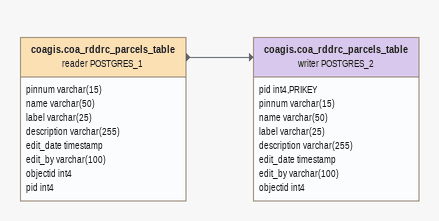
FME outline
coagis.coa_rddrc_parcels_table (reader POSTGRES_1)
    attributes: pinnum varchar(15), name varchar(50), label varchar(25), description varchar(255), edit_date timestamp, edit_by varchar(100), objectid int4, pid int4
    -> coagis.coa_rddrc_parcels_table (writer POSTGRES_2)
coagis.coa_rddrc_parcels_table (writer POSTGRES_2)
    attributes: pid int4,PRIKEY, pinnum varchar(15), name varchar(50), label varchar(25), description varchar(255), edit_date timestamp, edit_by varchar(100), objectid int4
